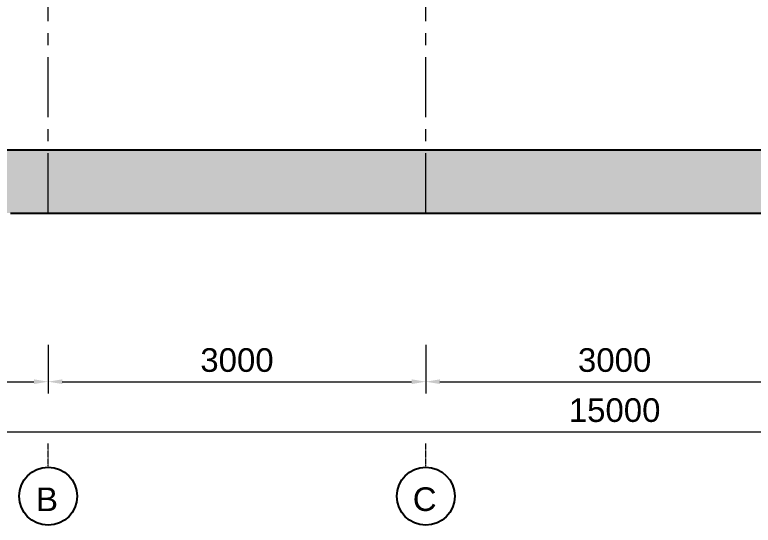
# Model space of a CAD drawing. Header units: millimetres. Extents: x 3220 to 226993, y 817 to 176024.
# Drawn here: x 73358 to 79224, y 71063 to 75118 of the extents above; entities that cross this region are included whole.
import ezdxf

# ---------------------------------------------------------------- set-up
doc = ezdxf.new("R2010")
doc.units = ezdxf.units.MM
doc.linetypes.add('AXES', pattern=[50.8, 31.75, -6.35, 6.35, -6.35])
doc.linetypes.add('CENTER', pattern=[10.16, 6.35, -1.27, 1.27, -1.27])
doc.layers.add('Axe', color=1, linetype='AXES', lineweight=9)
doc.styles.add('ARIAL_BOLD', font='arial.ttf')
doc.dimstyles.new('ECHE 75', dxfattribs={"dimscale": 75, "dimtxt": 2.5, "dimasz": 1.5, "dimexe": 1.25, "dimexo": 0.625, "dimgap": 1, "dimtad": 1, "dimdec": 0, "dimtxsty": 'ARIAL_BOLD', "dimcen": 2.5, "dimclrd": 4, "dimclre": 4, "dimclrt": 6, "dimadec": 0, "dimazin": 0, "dimtfac": 1, "dimtdec": 0, "dimtmove": 0, "dimatfit": 3, "dimfxl": 1, "dimlwd": 13, "dimlwe": 13, "dimarcsym": 0})

# ---------------------------------------------------------------- blocks, each defined once
blk = doc.blocks.new('*D539')
at = {"color": 4, "lineweight": 13, "transparency": 16777216}
for p, q in [((70623, 72495.5), (70623, 72109.7)), ((73623, 72495.5), (73623, 72109.7)), ((70735.5, 72203.4), (73510.5, 72203.4))]:
    blk.add_line(p, q, dxfattribs=at)
at = {"color": 4, "transparency": 16777216}
for points in [[(70735.5, 72222.2), (70735.5, 72184.7), (70623, 72203.4)], [(73510.5, 72222.2), (73510.5, 72184.7), (73623, 72203.4)]]:
    blk.add_solid(points, dxfattribs=at)
at = {"layer": 'Defpoints', "color": 0, "transparency": 16777216}
for p in [(70623, 72542.4), (73623, 72542.4), (73623, 72203.4)]:
    blk.add_point(p, dxfattribs=at)
at = {"color": 6, "transparency": 16777216, "insert": (72123, 72374.2), "char_height": 187.5, "attachment_point": 5, "style": 'ARIAL_BOLD'}
blk.add_mtext('3000', dxfattribs=at)
blk = doc.blocks.new('*D540')
at = {"color": 4, "lineweight": 13, "transparency": 16777216}
for p, q in [((73623, 72495.5), (73623, 72109.7)), ((76623, 72495.5), (76623, 72109.7)), ((73735.5, 72203.4), (76510.5, 72203.4))]:
    blk.add_line(p, q, dxfattribs=at)
at = {"color": 4, "transparency": 16777216}
for points in [[(73735.5, 72222.2), (73735.5, 72184.7), (73623, 72203.4)], [(76510.5, 72222.2), (76510.5, 72184.7), (76623, 72203.4)]]:
    blk.add_solid(points, dxfattribs=at)
at = {"layer": 'Defpoints', "color": 0, "transparency": 16777216}
for p in [(73623, 72542.4), (76623, 72542.4), (76623, 72203.4)]:
    blk.add_point(p, dxfattribs=at)
at = {"color": 6, "transparency": 16777216, "insert": (75123, 72374.2), "char_height": 187.5, "attachment_point": 5, "style": 'ARIAL_BOLD'}
blk.add_mtext('3000', dxfattribs=at)
blk = doc.blocks.new('*D541')
at = {"color": 4, "lineweight": 13, "transparency": 16777216}
for p, q in [((76623, 72495.5), (76623, 72109.7)), ((79623, 72495.5), (79623, 72109.7)), ((76735.5, 72203.4), (79510.5, 72203.4))]:
    blk.add_line(p, q, dxfattribs=at)
at = {"color": 4, "transparency": 16777216}
for points in [[(76735.5, 72222.2), (76735.5, 72184.7), (76623, 72203.4)], [(79510.5, 72222.2), (79510.5, 72184.7), (79623, 72203.4)]]:
    blk.add_solid(points, dxfattribs=at)
at = {"layer": 'Defpoints', "color": 0, "transparency": 16777216}
for p in [(76623, 72542.4), (79623, 72542.4), (79623, 72203.4)]:
    blk.add_point(p, dxfattribs=at)
at = {"color": 6, "transparency": 16777216, "insert": (78123, 72374.2), "char_height": 187.5, "attachment_point": 5, "style": 'ARIAL_BOLD'}
blk.add_mtext('3000', dxfattribs=at)
blk = doc.blocks.new('*D544')
at = {"color": 4, "lineweight": 13, "transparency": 16777216}
for p, q in [((70623, 72062.8), (70623, 71711.9)), ((85623, 72062.8), (85623, 71711.9)), ((70735.5, 71805.6), (85510.5, 71805.6))]:
    blk.add_line(p, q, dxfattribs=at)
at = {"color": 4, "transparency": 16777216}
for points in [[(70735.5, 71824.4), (70735.5, 71786.9), (70623, 71805.6)], [(85510.5, 71824.4), (85510.5, 71786.9), (85623, 71805.6)]]:
    blk.add_solid(points, dxfattribs=at)
at = {"layer": 'Defpoints', "color": 0, "transparency": 16777216}
for p in [(70623, 72109.7), (85623, 72109.7), (85623, 71805.6)]:
    blk.add_point(p, dxfattribs=at)
at = {"color": 6, "transparency": 16777216, "insert": (78123, 71976.4), "char_height": 187.5, "attachment_point": 5, "style": 'ARIAL_BOLD'}
blk.add_mtext('15000', dxfattribs=at)
blk = doc.blocks.new('section 5-4')
h = blk.add_hatch()
h.set_pattern_fill('AR-CONC', color=256, scale=3)
h.set_pattern_definition([(50, (0, -4000), (546.554, -47.817), [57.15, -628.65]), (355, (0, -4000), (-105.73, 573.17), [45.72, -502.922]), (100.4514, (45.55, -4004), (440.824, 525.353), [48.57, -534.27]), (46.184, (0, -3847.6), (813.237, -126.127), [85.725, -942.975]), (96.6356, (67.8, -3858.1), (712.212, 742.28), [72.855, -801.407]), (351.184, (0, -3847.6), (712.212, 742.28), [68.58, -754.38]), (21, (76.2, -3885.7), (454.843, -306.796), [57.15, -628.65]), (326, (76.2, -3885.7), (185.406, 552.564), [45.72, -502.92]), (71.4514, (114.1, -3911.27), (640.25, 245.768), [48.57, -534.27]), (37.5, (0, -4000), (9.2658, 253.665), [0, -496.824, 0, -510.54, 0, -504.825]), (7.5, (0, -4000), (200.459, 300.5417), [0, -291.084, 0, -485.394, 0, -192.405]), (327.5, (-169.93, -4000), (406.7718, -17.1862), [0, -190.5, 0, -594.36, 0, -788.67]), (317.5, (-246.13, -4000), (444.3875, 76.2795), [0, -247.65, 0, -394.716, 0, -560.07])])
h.paths.add_polyline_path([(0, -4500), (-250, -4500), (-250, -8000), (0, -8000)])
h.paths.add_polyline_path([(6000, -7500), (3000, -7500), (3000, -8000), (6000, -8000)])
h.paths.add_polyline_path([(9000, -7500), (8750, -7500), (6000, -7500), (6000, -8000), (9000, -8000)])
h.paths.add_polyline_path([(15000, -7500), (12000, -7500), (12000, -8000), (15000, -8000)])
h.paths.add_polyline_path([(15000, -4500), (14750, -4500), (14750, -7500), (15000, -7500), (15000, -8000)])
h.paths.add_polyline_path([(15250, -4500), (15000, -4500), (15000, -8000), (15250, -8000)])
h.paths.add_polyline_path([(800, -8000), (800, -7500), (250, -7500), (250, -4500), (0, -4500), (0, -8000)])
h.paths.add_polyline_path([(2200, -7500), (2200, -8000), (3000, -8000), (3000, -7500)])
h.paths.add_polyline_path([(9950, -8000), (9950, -7500), (9000, -7500), (9000, -8000)])
h.paths.add_polyline_path([(11500, -7500), (11500, -8000), (12000, -8000), (12000, -7500)])
for points in [[(14750, -4500), (14750, -7500), (250, -7500), (250, -4500)], [(2700, -8000), (9450, -8000)]]:
    blk.add_lwpolyline(points)
at = {"layer": 'Axe', "ltscale": 15}
for p, q in [((6000, -8000), (6000, 29046.2)), ((3000, -8000), (3000, 28505.5))]:
    blk.add_line(p, q, dxfattribs=at)

msp = doc.modelspace()

# ---------------------------------------------------------------- linework, layer by layer
at = {"color": 1, "linetype": 'CENTER', "lineweight": 9}
for p, q in [((73623, 71524.4), (73623, 71711.9)), ((76623, 71524.4), (76623, 71711.9))]:
    msp.add_line(p, q, dxfattribs=at)
at = {"color": 5}
for centre in [(73623, 71293.9), (76623, 71293.9)]:
    msp.add_circle(centre, 230.5, dxfattribs=at)

# ---------------------------------------------------------------- block references
msp.add_blockref('section 5-4', (70623, 81542.4))

# ---------------------------------------------------------------- texts
at = {"char_height": 187.5, "attachment_point": 5, "style": 'ARIAL_BOLD'}
for s, insert in [('B', (73614.1, 71269.3)), ('C', (76614.1, 71269.3))]:
    msp.add_mtext(s, dxfattribs=dict(at, insert=insert))

# ---------------------------------------------------------------- dimensions: what is measured, and where the dimension line sits
for base, p1, p2, picture, middle in [((73623, 72203.4), (70623, 72542.4), (73623, 72542.4), '*D539', (72123, 72374.2)), ((76623, 72203.4), (73623, 72542.4), (76623, 72542.4), '*D540', (75123, 72374.2)), ((79623, 72203.4), (76623, 72542.4), (79623, 72542.4), '*D541', (78123, 72374.2)), ((85623, 71805.6), (70623, 72109.7), (85623, 72109.7), '*D544', (78123, 71976.4))]:
    dim = msp.add_linear_dim(base=base, p1=p1, p2=p2, dimstyle='ECHE 75')
    dim.commit()
    dim.dimension.update_dxf_attribs({"geometry": picture, "text_midpoint": middle})

doc.saveas('drawing.dxf')
